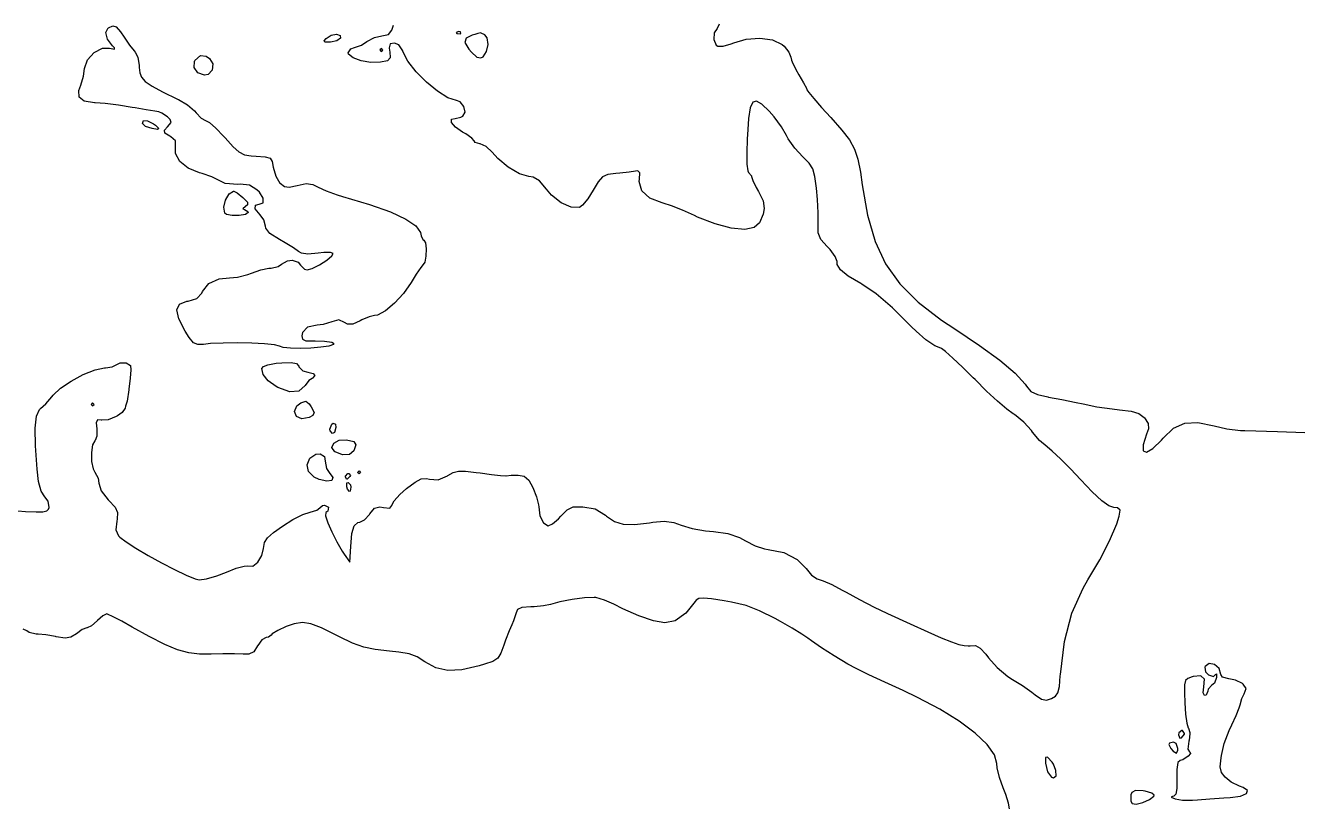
# Model space of a CAD drawing. Extents: x 1.01 to 6.21, y -5.65 to -1.16.
# Drawn here: x 1.05199 to 1.09464, y -5.47473 to -5.44871 of the extents above; entities that cross this region are included whole.
import ezdxf

# ---------------------------------------------------------------- set-up
doc = ezdxf.new("R2010")
doc.units = 0
doc.header["$MEASUREMENT"] = 0
doc.layers.add('BLACK', color=7, linetype='CONTINUOUS')

msp = doc.modelspace()

# ---------------------------------------------------------------- linework, layer by layer
at = {"layer": 'BLACK', "linetype": 'CONTINUOUS'}
for p, q in [((1.054665, -5.448939), (1.054735, -5.448787)), ((1.054735, -5.448787), (1.054748, -5.448779)), ((1.054748, -5.448779), (1.054893, -5.448719)), ((1.054893, -5.448719), (1.055011, -5.448755)), ((1.055011, -5.448755), (1.055151, -5.448915)), ((1.064087, -5.449009), (1.064205, -5.448861)), ((1.064205, -5.448861), (1.064256, -5.4487)), ((1.075057, -5.448805), (1.074957, -5.448955)), ((1.075058, -5.448804), (1.075057, -5.448805)), ((1.075115, -5.448667), (1.075058, -5.448804)), ((1.054721, -5.449161), (1.054665, -5.448939)), ((1.054888, -5.449385), (1.054721, -5.449161)), ((1.055151, -5.448915), (1.055274, -5.449098)), ((1.055274, -5.449098), (1.055453, -5.449358)), ((1.061946, -5.449213), (1.06201, -5.449134)), ((1.061968, -5.449267), (1.061946, -5.449213)), ((1.062159, -5.449267), (1.061968, -5.449267)), ((1.06201, -5.449134), (1.062173, -5.449029)), ((1.06237, -5.44922), (1.062159, -5.449267)), ((1.062173, -5.449029), (1.062354, -5.448995)), ((1.062354, -5.448995), (1.062481, -5.449035)), ((1.062494, -5.449126), (1.06237, -5.44922)), ((1.062481, -5.449035), (1.062494, -5.449126)), ((1.063185, -5.449359), (1.063363, -5.449244)), ((1.063363, -5.449244), (1.063622, -5.44911)), ((1.063622, -5.44911), (1.06387, -5.449056)), ((1.06387, -5.449056), (1.064087, -5.449009)), ((1.064291, -5.449295), (1.064151, -5.449318)), ((1.06443, -5.449345), (1.064291, -5.449295)), ((1.066435, -5.448906), (1.066351, -5.448939)), ((1.066351, -5.448939), (1.066365, -5.44897)), ((1.066365, -5.44897), (1.066483, -5.448988)), ((1.066488, -5.448917), (1.066435, -5.448906)), ((1.066483, -5.448988), (1.066498, -5.448977)), ((1.066498, -5.448977), (1.066488, -5.448917)), ((1.066678, -5.449132), (1.066639, -5.449275)), ((1.066639, -5.449275), (1.066766, -5.44949)), ((1.066886, -5.449028), (1.066678, -5.449132)), ((1.066974, -5.449002), (1.066886, -5.449028)), ((1.067069, -5.448973), (1.066974, -5.449002)), ((1.067165, -5.448953), (1.067069, -5.448973)), ((1.067182, -5.44896), (1.067165, -5.448953)), ((1.067306, -5.449018), (1.067182, -5.44896)), ((1.067385, -5.449118), (1.067306, -5.449018)), ((1.067411, -5.449336), (1.067385, -5.449118)), ((1.074957, -5.448955), (1.074947, -5.449174)), ((1.074947, -5.449174), (1.075022, -5.449357)), ((1.075519, -5.449322), (1.075605, -5.449285)), ((1.075605, -5.449285), (1.076023, -5.449157)), ((1.076023, -5.449157), (1.076476, -5.449126)), ((1.076476, -5.449126), (1.076899, -5.449186)), ((1.076899, -5.449186), (1.077226, -5.449334)), ((1.054051, -5.449845), (1.054272, -5.449602)), ((1.054272, -5.449602), (1.054556, -5.449463)), ((1.054556, -5.449463), (1.05479, -5.449461)), ((1.05479, -5.449461), (1.054954, -5.449493)), ((1.05495, -5.449446), (1.054888, -5.449385)), ((1.054954, -5.449493), (1.05495, -5.449446)), ((1.055453, -5.449358), (1.055605, -5.449554)), ((1.055605, -5.449554), (1.055646, -5.449599)), ((1.055646, -5.449599), (1.055726, -5.449766)), ((1.057636, -5.44987), (1.057816, -5.449704)), ((1.057816, -5.449704), (1.058012, -5.44973)), ((1.058012, -5.44973), (1.058118, -5.449804)), ((1.062743, -5.449612), (1.062834, -5.449483)), ((1.062758, -5.449667), (1.062743, -5.449612)), ((1.06291, -5.449786), (1.062758, -5.449667)), ((1.062834, -5.449483), (1.062953, -5.449441)), ((1.062953, -5.449441), (1.063185, -5.449359)), ((1.063852, -5.449472), (1.0638, -5.449519)), ((1.0638, -5.449519), (1.063847, -5.449572)), ((1.063847, -5.449572), (1.063899, -5.449525)), ((1.063899, -5.449525), (1.063852, -5.449472)), ((1.064151, -5.449318), (1.064116, -5.449446)), ((1.064116, -5.449446), (1.064126, -5.449537)), ((1.064126, -5.449537), (1.064131, -5.449583)), ((1.064131, -5.449583), (1.064142, -5.449786)), ((1.064566, -5.449549), (1.06443, -5.449345)), ((1.064572, -5.44957), (1.064566, -5.449549)), ((1.064737, -5.44989), (1.064572, -5.44957)), ((1.066766, -5.44949), (1.066854, -5.449593)), ((1.066854, -5.449593), (1.067036, -5.449764)), ((1.067247, -5.449747), (1.067362, -5.449575)), ((1.067362, -5.449575), (1.067411, -5.449336)), ((1.075022, -5.449357), (1.075075, -5.449397)), ((1.075075, -5.449397), (1.075255, -5.449399)), ((1.075255, -5.449399), (1.075519, -5.449322)), ((1.077226, -5.449334), (1.077293, -5.449393)), ((1.077293, -5.449393), (1.077446, -5.449595)), ((1.077446, -5.449595), (1.077506, -5.449761)), ((1.053917, -5.450396), (1.053953, -5.450144)), ((1.053953, -5.450144), (1.054051, -5.449845)), ((1.055726, -5.449766), (1.055773, -5.450036)), ((1.055773, -5.450036), (1.055776, -5.450101)), ((1.055776, -5.450101), (1.055793, -5.450283)), ((1.057605, -5.450103), (1.057617, -5.449902)), ((1.057732, -5.450281), (1.057605, -5.450103)), ((1.057617, -5.449902), (1.057636, -5.44987)), ((1.058118, -5.449804), (1.058226, -5.449988)), ((1.058226, -5.449988), (1.058205, -5.450193)), ((1.063177, -5.449881), (1.06291, -5.449786)), ((1.063503, -5.449934), (1.063177, -5.449881)), ((1.063828, -5.449928), (1.063503, -5.449934)), ((1.064058, -5.449881), (1.063828, -5.449928)), ((1.064142, -5.449786), (1.064058, -5.449881)), ((1.065013, -5.450245), (1.064737, -5.44989)), ((1.067036, -5.449764), (1.067169, -5.449789)), ((1.067169, -5.449789), (1.067247, -5.449747)), ((1.077506, -5.449761), (1.077506, -5.449761)), ((1.077506, -5.449761), (1.077535, -5.449866)), ((1.077535, -5.449866), (1.077551, -5.449921)), ((1.077551, -5.449921), (1.077675, -5.450178)), ((1.053827, -5.450692), (1.053917, -5.450396)), ((1.055793, -5.450283), (1.055852, -5.450432)), ((1.055852, -5.450432), (1.055979, -5.450572)), ((1.055979, -5.450572), (1.056203, -5.450724)), ((1.057953, -5.450365), (1.057732, -5.450281)), ((1.058076, -5.450339), (1.057953, -5.450365)), ((1.058205, -5.450193), (1.058076, -5.450339)), ((1.065358, -5.450595), (1.065013, -5.450245)), ((1.077675, -5.450178), (1.077775, -5.450352)), ((1.077775, -5.450352), (1.07793, -5.450613)), ((1.053764, -5.450868), (1.053827, -5.450692)), ((1.053769, -5.451095), (1.053764, -5.450868)), ((1.056203, -5.450724), (1.056551, -5.450912)), ((1.056551, -5.450912), (1.057052, -5.451159)), ((1.065726, -5.450899), (1.065358, -5.450595)), ((1.066074, -5.451116), (1.065726, -5.450899)), ((1.07793, -5.450613), (1.078029, -5.450798)), ((1.078029, -5.450798), (1.078049, -5.450851)), ((1.078049, -5.450851), (1.078112, -5.450939)), ((1.078112, -5.450939), (1.078283, -5.451144)), ((1.053937, -5.451226), (1.053769, -5.451095)), ((1.054282, -5.45128), (1.053937, -5.451226)), ((1.054303, -5.451281), (1.054282, -5.45128)), ((1.054645, -5.451311), (1.054303, -5.451281)), ((1.055087, -5.451366), (1.054645, -5.451311)), ((1.055538, -5.451434), (1.055087, -5.451366)), ((1.055638, -5.451451), (1.055538, -5.451434)), ((1.057052, -5.451159), (1.057086, -5.451176)), ((1.057086, -5.451176), (1.057384, -5.451354)), ((1.057384, -5.451354), (1.057624, -5.451555)), ((1.066357, -5.451206), (1.066074, -5.451116)), ((1.066482, -5.451254), (1.066357, -5.451206)), ((1.066606, -5.45141), (1.066482, -5.451254)), ((1.066647, -5.451595), (1.066606, -5.45141)), ((1.076242, -5.451259), (1.076156, -5.451448)), ((1.076368, -5.451225), (1.076242, -5.451259)), ((1.076547, -5.451332), (1.076368, -5.451225)), ((1.076789, -5.451566), (1.076547, -5.451332)), ((1.078283, -5.451144), (1.078538, -5.451435)), ((1.078538, -5.451435), (1.078844, -5.451776)), ((1.056009, -5.451513), (1.055638, -5.451451)), ((1.056292, -5.45156), (1.056009, -5.451513)), ((1.056431, -5.451583), (1.056292, -5.45156)), ((1.056532, -5.451626), (1.056431, -5.451583)), ((1.056715, -5.451753), (1.056532, -5.451626)), ((1.056805, -5.451835), (1.056715, -5.451753)), ((1.05684, -5.451942), (1.056805, -5.451835)), ((1.057624, -5.451555), (1.057678, -5.45162)), ((1.057678, -5.45162), (1.057844, -5.451797)), ((1.057844, -5.451797), (1.057986, -5.451868)), ((1.057986, -5.451868), (1.058116, -5.451942)), ((1.066191, -5.451832), (1.066309, -5.451802)), ((1.066191, -5.451941), (1.066191, -5.451832)), ((1.066309, -5.451802), (1.066505, -5.451761)), ((1.066505, -5.451761), (1.066573, -5.451729)), ((1.066573, -5.451729), (1.066647, -5.451595)), ((1.076099, -5.451807), (1.07606, -5.452349)), ((1.076156, -5.451448), (1.076099, -5.451807)), ((1.07695, -5.45175), (1.076789, -5.451566)), ((1.077195, -5.452081), (1.07695, -5.45175)), ((1.078844, -5.451776), (1.079211, -5.45219)), ((1.055883, -5.451976), (1.055914, -5.451877)), ((1.055988, -5.452073), (1.055883, -5.451976)), ((1.055914, -5.451877), (1.056056, -5.451882)), ((1.056208, -5.452144), (1.055988, -5.452073)), ((1.056056, -5.451882), (1.056252, -5.451983)), ((1.056389, -5.452169), (1.056208, -5.452144)), ((1.056252, -5.451983), (1.056314, -5.452032)), ((1.056314, -5.452032), (1.056428, -5.452142)), ((1.056428, -5.452142), (1.056389, -5.452169)), ((1.056622, -5.452196), (1.056722, -5.452085)), ((1.056629, -5.452289), (1.056622, -5.452196)), ((1.056799, -5.452393), (1.056629, -5.452289)), ((1.056722, -5.452085), (1.05684, -5.451942)), ((1.058116, -5.451942), (1.058331, -5.452132)), ((1.058331, -5.452132), (1.05859, -5.452398)), ((1.066321, -5.452095), (1.066191, -5.451941)), ((1.066561, -5.452259), (1.066321, -5.452095)), ((1.066668, -5.452321), (1.066561, -5.452259)), ((1.077362, -5.452369), (1.077195, -5.452081)), ((1.079211, -5.45219), (1.079466, -5.45252)), ((1.056835, -5.452413), (1.056799, -5.452393)), ((1.056991, -5.452555), (1.056835, -5.452413)), ((1.056988, -5.452745), (1.056991, -5.452555)), ((1.05859, -5.452398), (1.058639, -5.452453)), ((1.058639, -5.452453), (1.058907, -5.452747)), ((1.066868, -5.45246), (1.066668, -5.452321)), ((1.066945, -5.452554), (1.066868, -5.45246)), ((1.06698, -5.452605), (1.066945, -5.452554)), ((1.067141, -5.452649), (1.06698, -5.452605)), ((1.067153, -5.45265), (1.067141, -5.452649)), ((1.067352, -5.452742), (1.067153, -5.45265)), ((1.076054, -5.452474), (1.076039, -5.452961)), ((1.07606, -5.452349), (1.076054, -5.452474)), ((1.077419, -5.452479), (1.077362, -5.452369)), ((1.07764, -5.452795), (1.077419, -5.452479)), ((1.079466, -5.45252), (1.079636, -5.452824)), ((1.056986, -5.45297), (1.056988, -5.452745)), ((1.057134, -5.453239), (1.056986, -5.45297)), ((1.058907, -5.452747), (1.059104, -5.452921)), ((1.059104, -5.452921), (1.059285, -5.453011)), ((1.059285, -5.453011), (1.059509, -5.453048)), ((1.059509, -5.453048), (1.059676, -5.453058)), ((1.059676, -5.453058), (1.059981, -5.453081)), ((1.059981, -5.453081), (1.060142, -5.45313)), ((1.060142, -5.45313), (1.060213, -5.453243)), ((1.067552, -5.452933), (1.067352, -5.452742)), ((1.067734, -5.453138), (1.067552, -5.452933)), ((1.068086, -5.453432), (1.067734, -5.453138)), ((1.076039, -5.452961), (1.076046, -5.453331)), ((1.077906, -5.453079), (1.07764, -5.452795)), ((1.077921, -5.453093), (1.077906, -5.453079)), ((1.078119, -5.45329), (1.077921, -5.453093)), ((1.079636, -5.452824), (1.079748, -5.453162)), ((1.057413, -5.453466), (1.057134, -5.453239)), ((1.057786, -5.453612), (1.057413, -5.453466)), ((1.060213, -5.453243), (1.060245, -5.453432)), ((1.060245, -5.453432), (1.060329, -5.453726)), ((1.068455, -5.453646), (1.068086, -5.453432)), ((1.072326, -5.453558), (1.072121, -5.453592)), ((1.072408, -5.453549), (1.072326, -5.453558)), ((1.072473, -5.453617), (1.072408, -5.453549)), ((1.076046, -5.453331), (1.076074, -5.453553)), ((1.076074, -5.453553), (1.076101, -5.453602)), ((1.078239, -5.453482), (1.078119, -5.45329)), ((1.07831, -5.453737), (1.078239, -5.453482)), ((1.079748, -5.453162), (1.07983, -5.453592)), ((1.057878, -5.453635), (1.057786, -5.453612)), ((1.0582, -5.453746), (1.057878, -5.453635)), ((1.058439, -5.45387), (1.0582, -5.453746)), ((1.058639, -5.453967), (1.058439, -5.45387)), ((1.05906, -5.454), (1.058639, -5.453967)), ((1.05914, -5.453995), (1.05906, -5.454)), ((1.059452, -5.454028), (1.05914, -5.453995)), ((1.060329, -5.453726), (1.060468, -5.453956)), ((1.060468, -5.453956), (1.060473, -5.453961)), ((1.060473, -5.453961), (1.060617, -5.454073)), ((1.061049, -5.454035), (1.061343, -5.453977)), ((1.061343, -5.453977), (1.061563, -5.454008)), ((1.068775, -5.453736), (1.068455, -5.453646)), ((1.068914, -5.453758), (1.068775, -5.453736)), ((1.069129, -5.453886), (1.068914, -5.453758)), ((1.069359, -5.45416), (1.069129, -5.453886)), ((1.071083, -5.453919), (1.070919, -5.454199)), ((1.071228, -5.453754), (1.071083, -5.453919)), ((1.071404, -5.453677), (1.071228, -5.453754)), ((1.071676, -5.453642), (1.071404, -5.453677)), ((1.071812, -5.453629), (1.071676, -5.453642)), ((1.072121, -5.453592), (1.071812, -5.453629)), ((1.072457, -5.453907), (1.072462, -5.453832)), ((1.072545, -5.454216), (1.072457, -5.453907)), ((1.072462, -5.453832), (1.072473, -5.453617)), ((1.076101, -5.453602), (1.076194, -5.453711)), ((1.076194, -5.453711), (1.076196, -5.453734)), ((1.076196, -5.453734), (1.07624, -5.45387)), ((1.07624, -5.45387), (1.076358, -5.454107)), ((1.078363, -5.454124), (1.07831, -5.453737)), ((1.07983, -5.453592), (1.079889, -5.454012)), ((1.058659, -5.454522), (1.058776, -5.454316)), ((1.058776, -5.454316), (1.058917, -5.454223)), ((1.058917, -5.454223), (1.058934, -5.454223)), ((1.058934, -5.454223), (1.059046, -5.454287)), ((1.059046, -5.454287), (1.059229, -5.454433)), ((1.059229, -5.454433), (1.059236, -5.454439)), ((1.059699, -5.454178), (1.059452, -5.454028)), ((1.059787, -5.454266), (1.059699, -5.454178)), ((1.059911, -5.454464), (1.059787, -5.454266)), ((1.060617, -5.454073), (1.060783, -5.454093)), ((1.060783, -5.454093), (1.061049, -5.454035)), ((1.061563, -5.454008), (1.06174, -5.454094)), ((1.06174, -5.454094), (1.062013, -5.45422)), ((1.062013, -5.45422), (1.062374, -5.45435)), ((1.062374, -5.45435), (1.062561, -5.454406)), ((1.062561, -5.454406), (1.063456, -5.454671)), ((1.069532, -5.454365), (1.069359, -5.45416)), ((1.069853, -5.454621), (1.069532, -5.454365)), ((1.070919, -5.454199), (1.070736, -5.454488)), ((1.072804, -5.454459), (1.072545, -5.454216)), ((1.076358, -5.454107), (1.076432, -5.454237)), ((1.076432, -5.454237), (1.076583, -5.454545)), ((1.078396, -5.454505), (1.078363, -5.454124)), ((1.079889, -5.454012), (1.080066, -5.455032)), ((1.0586, -5.454763), (1.058659, -5.454522)), ((1.058629, -5.454962), (1.0586, -5.454763)), ((1.05932, -5.45474), (1.059234, -5.454818)), ((1.059234, -5.454818), (1.05929, -5.454839)), ((1.059236, -5.454439), (1.059387, -5.454593)), ((1.05929, -5.454839), (1.059403, -5.454903)), ((1.059389, -5.454687), (1.05932, -5.45474)), ((1.059387, -5.454593), (1.059389, -5.454687)), ((1.059646, -5.454813), (1.05965, -5.454692)), ((1.059806, -5.455018), (1.059646, -5.454813)), ((1.05965, -5.454692), (1.059775, -5.454666)), ((1.059775, -5.454666), (1.059909, -5.454613)), ((1.059909, -5.454613), (1.059911, -5.454464)), ((1.063456, -5.454671), (1.064158, -5.454921)), ((1.070182, -5.454766), (1.069853, -5.454621)), ((1.070466, -5.454769), (1.070182, -5.454766)), ((1.070563, -5.454697), (1.070466, -5.454769)), ((1.070736, -5.454488), (1.070563, -5.454697)), ((1.073214, -5.454616), (1.072804, -5.454459)), ((1.073256, -5.454627), (1.073214, -5.454616)), ((1.073527, -5.454719), (1.073256, -5.454627)), ((1.073895, -5.454866), (1.073527, -5.454719)), ((1.076583, -5.454545), (1.076619, -5.454801)), ((1.076619, -5.454801), (1.076588, -5.454992)), ((1.078418, -5.454945), (1.078396, -5.454505)), ((1.058686, -5.455004), (1.058629, -5.454962)), ((1.058876, -5.455042), (1.058686, -5.455004)), ((1.059115, -5.455042), (1.058876, -5.455042)), ((1.05932, -5.455006), (1.059115, -5.455042)), ((1.05941, -5.454936), (1.05932, -5.455006)), ((1.059403, -5.454903), (1.05941, -5.454936)), ((1.059927, -5.455187), (1.059806, -5.455018)), ((1.059987, -5.455398), (1.059927, -5.455187)), ((1.064158, -5.454921), (1.064672, -5.455158)), ((1.064672, -5.455158), (1.065005, -5.455387)), ((1.074293, -5.455043), (1.073895, -5.454866)), ((1.074402, -5.455092), (1.074293, -5.455043)), ((1.07499, -5.455318), (1.074402, -5.455092)), ((1.076461, -5.45528), (1.076288, -5.455441)), ((1.076588, -5.454992), (1.076461, -5.45528)), ((1.078418, -5.45529), (1.078418, -5.454945)), ((1.080066, -5.455032), (1.080319, -5.4559)), ((1.059994, -5.455456), (1.059987, -5.455398)), ((1.060134, -5.455636), (1.059994, -5.455456)), ((1.06046, -5.455842), (1.060134, -5.455636)), ((1.065005, -5.455387), (1.065162, -5.455609)), ((1.065162, -5.455609), (1.065177, -5.455717)), ((1.075525, -5.455456), (1.07499, -5.455318)), ((1.075971, -5.4555), (1.075525, -5.455456)), ((1.076288, -5.455441), (1.075971, -5.4555)), ((1.078417, -5.455306), (1.078418, -5.45529)), ((1.078425, -5.455614), (1.078417, -5.455306)), ((1.078515, -5.455836), (1.078425, -5.455614)), ((1.060646, -5.455944), (1.06046, -5.455842)), ((1.060921, -5.456111), (1.060646, -5.455944)), ((1.061091, -5.456234), (1.060921, -5.456111)), ((1.065177, -5.455717), (1.065231, -5.455842)), ((1.065231, -5.455842), (1.06527, -5.455855)), ((1.06527, -5.455855), (1.065325, -5.455944)), ((1.065325, -5.455944), (1.065347, -5.45615)), ((1.078727, -5.456073), (1.078515, -5.455836)), ((1.078822, -5.456173), (1.078727, -5.456073)), ((1.080319, -5.4559), (1.080671, -5.456648)), ((1.060521, -5.456658), (1.060723, -5.456546)), ((1.060723, -5.456546), (1.06088, -5.456526)), ((1.06088, -5.456526), (1.061079, -5.456595)), ((1.061187, -5.456296), (1.061091, -5.456234)), ((1.061398, -5.45633), (1.061187, -5.456296)), ((1.061743, -5.456299), (1.061398, -5.45633)), ((1.061931, -5.456277), (1.061743, -5.456299)), ((1.061789, -5.456684), (1.062029, -5.456528)), ((1.062156, -5.456274), (1.061931, -5.456277)), ((1.062029, -5.456528), (1.0622, -5.45638)), ((1.062242, -5.456307), (1.062156, -5.456274)), ((1.0622, -5.45638), (1.062242, -5.456307)), ((1.065339, -5.456394), (1.065302, -5.456595)), ((1.065347, -5.45615), (1.065339, -5.456394)), ((1.078989, -5.456402), (1.078822, -5.456173)), ((1.079051, -5.456572), (1.078989, -5.456402)), ((1.059394, -5.457002), (1.059519, -5.456958)), ((1.059519, -5.456958), (1.059832, -5.456854)), ((1.059832, -5.456854), (1.0601, -5.456796)), ((1.0601, -5.456796), (1.060177, -5.456792)), ((1.060177, -5.456792), (1.060412, -5.456736)), ((1.060412, -5.456736), (1.060521, -5.456658)), ((1.061079, -5.456595), (1.061157, -5.456691)), ((1.061157, -5.456691), (1.061287, -5.456829)), ((1.061287, -5.456829), (1.061375, -5.456853)), ((1.061375, -5.456853), (1.061549, -5.456806)), ((1.061549, -5.456806), (1.061789, -5.456684)), ((1.065016, -5.456989), (1.064845, -5.45727)), ((1.065166, -5.456768), (1.065016, -5.456989)), ((1.065252, -5.456672), (1.065166, -5.456768)), ((1.065302, -5.456595), (1.065252, -5.456672)), ((1.079061, -5.456666), (1.079051, -5.456572)), ((1.079172, -5.456852), (1.079061, -5.456666)), ((1.079425, -5.457059), (1.079172, -5.456852)), ((1.080671, -5.456648), (1.081143, -5.457312)), ((1.057885, -5.457572), (1.058097, -5.457301)), ((1.058097, -5.457301), (1.058444, -5.457146)), ((1.058444, -5.457146), (1.058789, -5.457118)), ((1.058789, -5.457118), (1.059057, -5.45709)), ((1.059057, -5.45709), (1.059394, -5.457002)), ((1.064845, -5.45727), (1.064594, -5.457633)), ((1.079844, -5.457308), (1.079425, -5.457059)), ((1.079879, -5.457328), (1.079844, -5.457308)), ((1.080354, -5.457649), (1.079879, -5.457328)), ((1.081143, -5.457312), (1.081758, -5.457926)), ((1.057413, -5.457888), (1.057698, -5.457806)), ((1.057698, -5.457806), (1.057859, -5.457628)), ((1.057859, -5.457628), (1.057885, -5.457572)), ((1.064594, -5.457633), (1.064295, -5.457961)), ((1.080904, -5.458118), (1.080354, -5.457649)), ((1.057036, -5.458184), (1.057125, -5.457994)), ((1.057099, -5.458481), (1.057036, -5.458184)), ((1.057125, -5.457994), (1.057367, -5.457895)), ((1.057367, -5.457895), (1.057413, -5.457888)), ((1.063992, -5.458215), (1.063727, -5.458356)), ((1.064295, -5.457961), (1.063992, -5.458215)), ((1.081541, -5.458747), (1.080904, -5.458118)), ((1.081758, -5.457926), (1.082537, -5.458523)), ((1.057313, -5.458897), (1.057099, -5.458481)), ((1.061715, -5.458695), (1.061393, -5.458757)), ((1.061915, -5.458672), (1.061715, -5.458695)), ((1.062202, -5.458583), (1.061915, -5.458672)), ((1.062429, -5.45852), (1.062202, -5.458583)), ((1.062627, -5.4586), (1.062429, -5.45852)), ((1.062728, -5.458656), (1.062627, -5.4586)), ((1.062899, -5.458659), (1.062728, -5.458656)), ((1.063149, -5.458548), (1.062899, -5.458659)), ((1.0632, -5.458521), (1.063149, -5.458548)), ((1.063449, -5.458413), (1.0632, -5.458521)), ((1.063622, -5.458373), (1.063449, -5.458413)), ((1.063727, -5.458356), (1.063622, -5.458373)), ((1.082537, -5.458523), (1.082977, -5.458814)), ((1.057442, -5.459103), (1.057313, -5.458897)), ((1.057585, -5.459278), (1.057442, -5.459103)), ((1.061221, -5.458936), (1.061197, -5.459052)), ((1.061197, -5.459052), (1.06122, -5.459163)), ((1.061393, -5.458757), (1.061221, -5.458936)), ((1.081687, -5.458893), (1.081541, -5.458747)), ((1.082019, -5.459183), (1.081687, -5.458893)), ((1.082977, -5.458814), (1.083809, -5.459368)), ((1.057726, -5.459343), (1.057585, -5.459278)), ((1.057916, -5.459334), (1.057726, -5.459343)), ((1.058157, -5.459309), (1.057916, -5.459334)), ((1.058581, -5.459289), (1.058157, -5.459309)), ((1.059056, -5.459284), (1.058581, -5.459289)), ((1.059531, -5.459293), (1.059056, -5.459284)), ((1.059957, -5.459317), (1.059531, -5.459293)), ((1.060283, -5.459352), (1.059957, -5.459317)), ((1.060459, -5.459398), (1.060283, -5.459352)), ((1.060576, -5.459435), (1.060459, -5.459398)), ((1.060827, -5.459461), (1.060576, -5.459435)), ((1.061149, -5.459466), (1.060827, -5.459461)), ((1.061499, -5.459455), (1.061149, -5.459466)), ((1.06122, -5.459163), (1.061336, -5.459212)), ((1.061336, -5.459212), (1.061594, -5.459216)), ((1.06183, -5.459428), (1.061499, -5.459455)), ((1.061594, -5.459216), (1.061649, -5.459214)), ((1.061649, -5.459214), (1.06196, -5.459222)), ((1.062096, -5.45939), (1.06183, -5.459428)), ((1.06196, -5.459222), (1.0622, -5.459264)), ((1.062254, -5.459342), (1.062096, -5.45939)), ((1.0622, -5.459264), (1.062257, -5.459288)), ((1.062257, -5.459288), (1.062254, -5.459342)), ((1.082309, -5.459383), (1.082019, -5.459183)), ((1.082515, -5.459463), (1.082309, -5.459383)), ((1.082532, -5.459469), (1.082515, -5.459463)), ((1.082674, -5.459574), (1.082532, -5.459469)), ((1.083809, -5.459368), (1.084483, -5.459865)), ((1.054988, -5.460023), (1.05514, -5.459945)), ((1.05514, -5.459945), (1.055346, -5.459954)), ((1.055346, -5.459954), (1.055483, -5.460041)), ((1.060065, -5.460011), (1.060339, -5.459964)), ((1.060339, -5.459964), (1.06053, -5.459946)), ((1.06053, -5.459946), (1.060847, -5.459937)), ((1.060847, -5.459937), (1.061019, -5.459973)), ((1.061019, -5.459973), (1.061096, -5.460064)), ((1.082918, -5.45979), (1.082674, -5.459574)), ((1.083234, -5.46009), (1.082918, -5.45979)), ((1.084483, -5.459865), (1.08499, -5.460298)), ((1.053503, -5.460556), (1.053909, -5.460338)), ((1.053909, -5.460338), (1.054302, -5.460178)), ((1.054302, -5.460178), (1.054615, -5.46011)), ((1.054615, -5.46011), (1.054652, -5.46011)), ((1.054652, -5.46011), (1.054875, -5.460084)), ((1.054875, -5.460084), (1.054988, -5.460023)), ((1.055495, -5.460181), (1.055478, -5.460461)), ((1.055483, -5.460041), (1.055495, -5.460181)), ((1.05987, -5.460143), (1.059916, -5.460067)), ((1.059906, -5.460332), (1.05987, -5.460143)), ((1.060073, -5.460547), (1.059906, -5.460332)), ((1.059916, -5.460067), (1.060065, -5.460011)), ((1.061096, -5.460064), (1.061102, -5.460079)), ((1.061102, -5.460079), (1.061233, -5.460213)), ((1.061233, -5.460213), (1.061395, -5.460258)), ((1.061395, -5.460258), (1.061576, -5.460303)), ((1.061629, -5.460371), (1.06156, -5.460464)), ((1.061576, -5.460303), (1.061629, -5.460371)), ((1.083593, -5.460448), (1.083234, -5.46009)), ((1.08499, -5.460298), (1.085322, -5.460661)), ((1.052903, -5.461029), (1.053146, -5.460797)), ((1.053146, -5.460797), (1.053503, -5.460556)), ((1.055435, -5.460821), (1.055431, -5.46085)), ((1.055478, -5.460461), (1.055435, -5.460821)), ((1.060344, -5.460741), (1.060073, -5.460547)), ((1.060405, -5.460773), (1.060344, -5.460741)), ((1.060803, -5.460918), (1.060405, -5.460773)), ((1.061311, -5.460704), (1.061102, -5.460895)), ((1.061434, -5.460539), (1.061311, -5.460704)), ((1.061541, -5.460466), (1.061434, -5.460539)), ((1.06156, -5.460464), (1.061541, -5.460466)), ((1.083654, -5.460509), (1.083593, -5.460448)), ((1.084041, -5.460888), (1.083654, -5.460509)), ((1.085322, -5.460661), (1.085367, -5.460725)), ((1.085367, -5.460725), (1.085521, -5.4609)), ((1.052658, -5.461314), (1.052863, -5.461081)), ((1.052863, -5.461081), (1.052903, -5.461029)), ((1.055369, -5.461228), (1.055323, -5.461392)), ((1.055431, -5.46085), (1.055369, -5.461228)), ((1.061102, -5.460895), (1.060803, -5.460918)), ((1.061172, -5.461277), (1.061331, -5.461225)), ((1.061331, -5.461225), (1.06145, -5.461315)), ((1.084409, -5.461227), (1.084041, -5.460888)), ((1.084716, -5.461491), (1.084409, -5.461227)), ((1.085521, -5.4609), (1.085737, -5.461009)), ((1.085737, -5.461009), (1.086082, -5.461085)), ((1.086082, -5.461085), (1.08611, -5.46109)), ((1.08611, -5.46109), (1.086545, -5.461167)), ((1.086545, -5.461167), (1.087028, -5.461266)), ((1.052353, -5.461727), (1.052451, -5.4615)), ((1.052451, -5.4615), (1.052487, -5.461468)), ((1.052487, -5.461468), (1.052658, -5.461314)), ((1.054221, -5.461284), (1.054168, -5.461332)), ((1.054168, -5.461332), (1.054216, -5.461384)), ((1.054216, -5.461384), (1.054268, -5.461337)), ((1.054268, -5.461337), (1.054221, -5.461284)), ((1.055206, -5.461605), (1.055053, -5.461714)), ((1.055303, -5.461462), (1.055206, -5.461605)), ((1.055323, -5.461392), (1.055303, -5.461462)), ((1.060959, -5.46157), (1.061035, -5.461384)), ((1.061022, -5.461732), (1.060959, -5.46157)), ((1.061035, -5.461384), (1.061172, -5.461277)), ((1.06145, -5.461315), (1.061515, -5.461417)), ((1.061515, -5.461417), (1.061606, -5.461601)), ((1.061606, -5.461601), (1.06157, -5.4617)), ((1.084925, -5.461644), (1.084716, -5.461491)), ((1.084973, -5.461674), (1.084925, -5.461644)), ((1.085282, -5.461923), (1.084973, -5.461674)), ((1.087028, -5.461266), (1.087264, -5.46132)), ((1.087264, -5.46132), (1.08772, -5.46141)), ((1.08772, -5.46141), (1.088226, -5.461484)), ((1.088226, -5.461484), (1.088478, -5.46151)), ((1.088478, -5.46151), (1.088866, -5.461558)), ((1.088866, -5.461558), (1.089118, -5.46164)), ((1.089118, -5.46164), (1.089293, -5.461776)), ((1.052307, -5.462131), (1.052353, -5.461727)), ((1.054383, -5.461847), (1.054344, -5.461947)), ((1.054344, -5.461947), (1.054357, -5.462147)), ((1.054504, -5.461859), (1.054383, -5.461847)), ((1.054524, -5.461863), (1.054504, -5.461859)), ((1.054745, -5.461843), (1.054524, -5.461863)), ((1.055008, -5.461739), (1.054745, -5.461843)), ((1.055053, -5.461714), (1.055008, -5.461739)), ((1.061195, -5.461816), (1.061022, -5.461732)), ((1.061448, -5.461767), (1.061195, -5.461816)), ((1.06157, -5.4617), (1.061448, -5.461767)), ((1.062136, -5.462156), (1.062206, -5.461989)), ((1.062206, -5.461989), (1.062247, -5.461955)), ((1.062247, -5.461955), (1.062324, -5.46199)), ((1.062339, -5.462104), (1.06229, -5.462268)), ((1.062324, -5.46199), (1.062339, -5.462104)), ((1.085533, -5.462208), (1.085282, -5.461923)), ((1.089293, -5.461776), (1.089303, -5.461787)), ((1.089303, -5.461787), (1.089434, -5.46197)), ((1.089434, -5.46197), (1.089441, -5.462148)), ((1.090277, -5.46213), (1.090649, -5.46196)), ((1.090649, -5.46196), (1.091086, -5.461937)), ((1.091086, -5.461937), (1.091632, -5.462053)), ((1.091632, -5.462053), (1.092048, -5.462144)), ((1.052312, -5.462717), (1.052307, -5.462131)), ((1.054308, -5.462537), (1.054298, -5.462544)), ((1.054357, -5.462392), (1.054308, -5.462537)), ((1.054357, -5.462147), (1.054357, -5.462392)), ((1.062143, -5.46222), (1.062136, -5.462156)), ((1.062228, -5.462305), (1.062143, -5.46222)), ((1.06229, -5.462268), (1.062228, -5.462305)), ((1.062264, -5.462625), (1.06244, -5.462525)), ((1.06244, -5.462525), (1.062693, -5.462511)), ((1.062693, -5.462511), (1.062932, -5.46257)), ((1.062693, -5.462511), (1.062693, -5.462511)), ((1.085566, -5.462254), (1.085533, -5.462208)), ((1.085808, -5.462533), (1.085566, -5.462254)), ((1.086059, -5.462751), (1.085808, -5.462533)), ((1.089377, -5.462331), (1.089264, -5.462686)), ((1.089441, -5.462148), (1.089377, -5.462331)), ((1.089584, -5.462805), (1.089873, -5.462521)), ((1.089873, -5.462521), (1.089926, -5.462461)), ((1.089926, -5.462461), (1.090277, -5.46213)), ((1.092048, -5.462144), (1.092504, -5.4622)), ((1.092504, -5.4622), (1.09265, -5.462207)), ((1.09265, -5.462207), (1.093741, -5.462234)), ((1.093741, -5.462234), (1.094659, -5.462274)), ((1.052369, -5.46349), (1.052312, -5.462717)), ((1.054219, -5.462684), (1.054183, -5.462939)), ((1.054183, -5.462939), (1.054189, -5.463232)), ((1.054298, -5.462544), (1.054219, -5.462684)), ((1.062205, -5.462769), (1.062264, -5.462625)), ((1.062303, -5.462916), (1.062205, -5.462769)), ((1.06231, -5.46292), (1.062303, -5.462916)), ((1.062554, -5.463015), (1.06231, -5.46292)), ((1.062938, -5.462884), (1.062791, -5.463002)), ((1.062932, -5.46257), (1.063002, -5.462681)), ((1.063002, -5.462681), (1.062938, -5.462884)), ((1.08623, -5.462892), (1.086059, -5.462751)), ((1.086503, -5.463149), (1.08623, -5.462892)), ((1.089264, -5.462686), (1.089268, -5.462885)), ((1.089268, -5.462885), (1.089378, -5.462925)), ((1.089378, -5.462925), (1.089584, -5.462805)), ((1.054189, -5.463232), (1.054238, -5.463482)), ((1.061377, -5.463343), (1.061466, -5.463129)), ((1.061418, -5.463574), (1.061377, -5.463343)), ((1.061466, -5.463129), (1.061669, -5.462998)), ((1.061669, -5.462998), (1.061812, -5.462984)), ((1.061812, -5.462984), (1.061955, -5.463066)), ((1.061955, -5.463066), (1.061979, -5.463231)), ((1.061979, -5.463231), (1.062027, -5.463473)), ((1.062791, -5.463002), (1.062554, -5.463015)), ((1.086835, -5.463482), (1.086503, -5.463149)), ((1.052422, -5.463906), (1.052369, -5.46349)), ((1.054238, -5.463482), (1.0543, -5.463592)), ((1.0543, -5.463592), (1.054409, -5.463791)), ((1.054409, -5.463791), (1.054431, -5.463964)), ((1.061606, -5.463758), (1.061418, -5.463574)), ((1.061783, -5.463837), (1.061606, -5.463758)), ((1.062027, -5.463473), (1.06211, -5.4636)), ((1.06211, -5.4636), (1.062233, -5.463768)), ((1.062233, -5.463768), (1.062198, -5.463871)), ((1.062654, -5.463729), (1.062736, -5.463637)), ((1.062654, -5.463752), (1.062654, -5.463729)), ((1.062693, -5.463831), (1.062654, -5.463752)), ((1.062804, -5.463737), (1.062709, -5.463827)), ((1.062736, -5.463637), (1.062765, -5.463635)), ((1.062765, -5.463635), (1.062822, -5.463699)), ((1.062822, -5.463699), (1.062804, -5.463737)), ((1.063062, -5.4636), (1.063114, -5.463553)), ((1.063109, -5.463653), (1.063062, -5.4636)), ((1.063161, -5.463605), (1.063109, -5.463653)), ((1.063114, -5.463553), (1.063161, -5.463605)), ((1.064976, -5.463921), (1.065179, -5.463817)), ((1.065179, -5.463817), (1.065357, -5.463805)), ((1.065357, -5.463805), (1.065457, -5.463827)), ((1.06575, -5.463844), (1.066056, -5.46371)), ((1.066056, -5.46371), (1.066065, -5.463704)), ((1.066065, -5.463704), (1.066247, -5.463603)), ((1.066247, -5.463603), (1.066425, -5.463555)), ((1.066425, -5.463555), (1.066661, -5.463556)), ((1.066661, -5.463556), (1.067016, -5.4636)), ((1.067016, -5.4636), (1.067147, -5.46362)), ((1.067147, -5.46362), (1.067524, -5.463674)), ((1.067524, -5.463674), (1.067827, -5.463706)), ((1.067827, -5.463706), (1.068, -5.463712)), ((1.068, -5.463712), (1.068013, -5.46371)), ((1.068013, -5.46371), (1.06818, -5.463691)), ((1.06818, -5.463691), (1.068412, -5.463688)), ((1.068412, -5.463688), (1.068619, -5.463726)), ((1.068619, -5.463726), (1.068769, -5.463859)), ((1.087188, -5.463853), (1.086835, -5.463482)), ((1.052508, -5.464229), (1.052422, -5.463906)), ((1.052628, -5.464414), (1.052508, -5.464229)), ((1.054431, -5.463964), (1.054505, -5.464217)), ((1.054505, -5.464217), (1.054735, -5.464513)), ((1.062036, -5.463897), (1.061783, -5.463837)), ((1.062198, -5.463871), (1.062036, -5.463897)), ((1.062709, -5.463827), (1.062693, -5.463831)), ((1.0627, -5.464082), (1.062704, -5.463953)), ((1.062728, -5.464155), (1.0627, -5.464082)), ((1.062704, -5.463953), (1.062747, -5.463934)), ((1.062789, -5.464237), (1.062728, -5.464155)), ((1.062747, -5.463934), (1.062828, -5.46402)), ((1.062807, -5.464221), (1.062789, -5.464237)), ((1.062836, -5.464089), (1.062807, -5.464221)), ((1.062828, -5.46402), (1.062836, -5.464089)), ((1.064474, -5.464337), (1.064691, -5.464142)), ((1.064691, -5.464142), (1.064976, -5.463921)), ((1.065457, -5.463827), (1.06575, -5.463844)), ((1.068769, -5.463859), (1.068908, -5.464107)), ((1.068908, -5.464107), (1.06903, -5.464412)), ((1.087564, -5.464246), (1.087188, -5.463853)), ((1.052737, -5.464562), (1.052628, -5.464414)), ((1.052769, -5.464771), (1.052737, -5.464562)), ((1.054735, -5.464513), (1.054761, -5.464539)), ((1.054761, -5.464539), (1.054969, -5.464763)), ((1.064206, -5.464687), (1.064283, -5.464548)), ((1.064283, -5.464548), (1.064474, -5.464337)), ((1.06903, -5.464412), (1.069097, -5.464682)), ((1.087882, -5.464544), (1.087564, -5.464246)), ((1.088116, -5.464714), (1.087882, -5.464544)), ((1.051468, -5.464859), (1.051988, -5.4649)), ((1.051988, -5.4649), (1.052343, -5.464919)), ((1.052343, -5.464919), (1.052565, -5.464915)), ((1.052565, -5.464915), (1.052689, -5.464886)), ((1.052689, -5.464886), (1.052748, -5.46483)), ((1.052748, -5.46483), (1.052769, -5.464771)), ((1.054969, -5.464763), (1.055052, -5.464942)), ((1.055052, -5.464942), (1.055042, -5.465156)), ((1.0609, -5.465174), (1.061231, -5.465006)), ((1.061231, -5.465006), (1.061475, -5.464922)), ((1.061475, -5.464922), (1.061477, -5.464922)), ((1.061477, -5.464922), (1.061696, -5.464861)), ((1.061696, -5.464861), (1.061798, -5.464783)), ((1.061798, -5.464778), (1.061884, -5.4647)), ((1.061798, -5.464783), (1.061798, -5.464778)), ((1.061884, -5.4647), (1.061953, -5.464694)), ((1.061953, -5.464694), (1.062084, -5.464763)), ((1.062, -5.46494), (1.061992, -5.465048)), ((1.061992, -5.465048), (1.062065, -5.46528)), ((1.062064, -5.464889), (1.062, -5.46494)), ((1.062084, -5.464763), (1.062064, -5.464889)), ((1.063288, -5.465185), (1.063454, -5.465)), ((1.063454, -5.465), (1.063467, -5.46498)), ((1.063467, -5.46498), (1.063627, -5.464788)), ((1.063627, -5.464788), (1.0638, -5.464743)), ((1.0638, -5.464743), (1.063925, -5.464766)), ((1.063925, -5.464766), (1.064133, -5.464789)), ((1.064133, -5.464789), (1.064205, -5.464702)), ((1.064205, -5.464702), (1.064206, -5.464687)), ((1.069097, -5.464682), (1.069102, -5.464749)), ((1.069102, -5.464749), (1.069144, -5.465048)), ((1.069144, -5.465048), (1.069259, -5.465282)), ((1.069759, -5.465143), (1.069838, -5.465057)), ((1.069838, -5.465057), (1.070047, -5.464844)), ((1.070047, -5.464844), (1.070249, -5.464753)), ((1.070249, -5.464753), (1.070542, -5.464743)), ((1.070542, -5.464743), (1.070574, -5.464745)), ((1.070574, -5.464745), (1.070981, -5.464819)), ((1.070981, -5.464819), (1.071326, -5.465025)), ((1.071326, -5.465025), (1.071364, -5.465056)), ((1.071364, -5.465056), (1.071626, -5.465235)), ((1.088284, -5.464772), (1.088116, -5.464714)), ((1.088409, -5.464786), (1.088284, -5.464772)), ((1.088381, -5.465313), (1.088464, -5.465057)), ((1.088495, -5.464861), (1.088409, -5.464786)), ((1.088464, -5.465057), (1.088495, -5.464861)), ((1.055027, -5.46523), (1.055, -5.465517)), ((1.055, -5.465517), (1.055084, -5.465709)), ((1.055042, -5.465156), (1.055027, -5.46523)), ((1.060254, -5.465601), (1.060551, -5.465389)), ((1.060551, -5.465389), (1.0609, -5.465174)), ((1.062065, -5.46528), (1.062196, -5.465586)), ((1.062873, -5.465639), (1.062949, -5.465378)), ((1.062949, -5.465378), (1.063067, -5.465265)), ((1.063067, -5.465265), (1.06314, -5.465256)), ((1.06314, -5.465256), (1.063288, -5.465185)), ((1.069259, -5.465282), (1.069413, -5.465385)), ((1.069413, -5.465385), (1.069419, -5.465385)), ((1.069419, -5.465385), (1.069561, -5.465319)), ((1.069561, -5.465319), (1.069759, -5.465143)), ((1.071626, -5.465235), (1.071919, -5.465327)), ((1.071919, -5.465327), (1.072293, -5.465339)), ((1.072293, -5.465339), (1.072796, -5.465278)), ((1.072796, -5.465278), (1.072912, -5.465258)), ((1.072912, -5.465258), (1.073283, -5.46522)), ((1.073283, -5.46522), (1.073604, -5.46527)), ((1.073604, -5.46527), (1.073851, -5.465357)), ((1.073851, -5.465357), (1.074219, -5.465467)), ((1.074219, -5.465467), (1.074662, -5.465548)), ((1.088143, -5.465879), (1.088381, -5.465313)), ((1.055084, -5.465709), (1.055129, -5.465757)), ((1.055129, -5.465757), (1.055336, -5.465916)), ((1.055336, -5.465916), (1.055665, -5.466126)), ((1.059925, -5.466131), (1.059957, -5.465942)), ((1.059957, -5.465942), (1.060054, -5.46578)), ((1.060054, -5.46578), (1.060254, -5.465601)), ((1.062196, -5.465586), (1.062363, -5.465918)), ((1.062363, -5.465918), (1.062545, -5.466227)), ((1.06283, -5.466075), (1.062873, -5.465639)), ((1.074662, -5.465548), (1.074928, -5.465574)), ((1.074928, -5.465574), (1.075406, -5.465632)), ((1.075406, -5.465632), (1.075799, -5.46577)), ((1.075799, -5.46577), (1.076, -5.46588)), ((1.076, -5.46588), (1.076322, -5.466043)), ((1.087814, -5.466518), (1.088143, -5.465879)), ((1.055665, -5.466126), (1.056074, -5.466365)), ((1.056074, -5.466365), (1.056518, -5.466609)), ((1.05973, -5.466593), (1.059867, -5.466371)), ((1.059867, -5.466371), (1.059925, -5.466131)), ((1.062545, -5.466227), (1.062615, -5.46633)), ((1.062615, -5.46633), (1.0628, -5.466591)), ((1.0628, -5.466591), (1.06283, -5.466075)), ((1.076322, -5.466043), (1.076629, -5.46615)), ((1.076629, -5.46615), (1.076753, -5.46617)), ((1.076753, -5.46617), (1.077276, -5.466272)), ((1.077276, -5.466272), (1.077723, -5.4665)), ((1.056518, -5.466609), (1.056956, -5.466835)), ((1.058689, -5.466922), (1.059014, -5.466794)), ((1.059014, -5.466794), (1.059272, -5.466722)), ((1.059272, -5.466722), (1.059404, -5.466719)), ((1.059404, -5.466719), (1.059561, -5.466726)), ((1.059561, -5.466726), (1.05973, -5.466593)), ((1.077723, -5.4665), (1.078021, -5.466803)), ((1.078021, -5.466803), (1.078205, -5.467023)), ((1.087422, -5.46718), (1.087814, -5.466518)), ((1.056956, -5.466835), (1.057344, -5.467021)), ((1.057344, -5.467021), (1.057639, -5.467142)), ((1.057639, -5.467142), (1.057778, -5.467178)), ((1.057778, -5.467178), (1.058023, -5.467146)), ((1.058023, -5.467146), (1.058366, -5.467047)), ((1.058366, -5.467047), (1.058689, -5.466922)), ((1.078205, -5.467023), (1.078384, -5.467147)), ((1.078384, -5.467147), (1.078424, -5.467156)), ((1.078424, -5.467156), (1.078589, -5.467209)), ((1.078589, -5.467209), (1.078873, -5.467339)), ((1.08726, -5.467453), (1.087422, -5.46718)), ((1.078873, -5.467339), (1.079226, -5.467521)), ((1.079226, -5.467521), (1.079352, -5.467591)), ((1.079352, -5.467591), (1.079803, -5.467837)), ((1.086887, -5.46829), (1.08726, -5.467453)), ((1.068836, -5.468081), (1.068543, -5.468102)), ((1.068945, -5.468078), (1.068836, -5.468081)), ((1.069264, -5.46805), (1.068945, -5.468078)), ((1.06949, -5.468004), (1.069264, -5.46805)), ((1.069804, -5.467916), (1.06949, -5.468004)), ((1.070219, -5.467836), (1.069804, -5.467916)), ((1.070631, -5.467782), (1.070219, -5.467836)), ((1.070946, -5.467769), (1.070631, -5.467782)), ((1.071001, -5.467774), (1.070946, -5.467769)), ((1.071298, -5.467853), (1.071001, -5.467774)), ((1.071609, -5.46799), (1.071298, -5.467853)), ((1.071903, -5.468143), (1.071609, -5.46799)), ((1.074324, -5.467899), (1.074004, -5.468296)), ((1.074355, -5.467858), (1.074324, -5.467899)), ((1.074443, -5.467802), (1.074355, -5.467858)), ((1.0746, -5.467788), (1.074443, -5.467802)), ((1.074868, -5.467813), (1.0746, -5.467788)), ((1.07529, -5.467878), (1.074868, -5.467813)), ((1.075532, -5.467921), (1.07529, -5.467878)), ((1.076018, -5.46804), (1.075532, -5.467921)), ((1.076471, -5.468213), (1.076018, -5.46804)), ((1.079803, -5.467837), (1.080288, -5.468087)), ((1.054567, -5.468381), (1.054386, -5.468538)), ((1.054691, -5.468318), (1.054567, -5.468381)), ((1.054723, -5.468328), (1.054691, -5.468318)), ((1.054903, -5.468411), (1.054723, -5.468328)), ((1.055192, -5.468561), (1.054903, -5.468411)), ((1.068344, -5.468283), (1.068262, -5.468543)), ((1.068395, -5.468172), (1.068344, -5.468283)), ((1.068543, -5.468102), (1.068395, -5.468172)), ((1.072444, -5.468383), (1.071903, -5.468143)), ((1.072931, -5.468548), (1.072444, -5.468383)), ((1.074004, -5.468296), (1.073651, -5.468544)), ((1.076987, -5.468474), (1.076471, -5.468213)), ((1.077166, -5.468573), (1.076987, -5.468474)), ((1.080288, -5.468087), (1.080708, -5.468292)), ((1.080708, -5.468292), (1.08074, -5.468307)), ((1.08074, -5.468307), (1.081487, -5.468649)), ((1.086638, -5.469241), (1.086887, -5.46829)), ((1.052023, -5.468881), (1.051902, -5.468826)), ((1.052107, -5.468937), (1.052023, -5.468881)), ((1.053878, -5.46884), (1.053679, -5.468977)), ((1.054029, -5.468784), (1.053878, -5.46884)), ((1.054035, -5.468784), (1.054029, -5.468784)), ((1.054182, -5.468715), (1.054035, -5.468784)), ((1.054372, -5.468552), (1.054182, -5.468715)), ((1.054386, -5.468538), (1.054372, -5.468552)), ((1.055545, -5.468757), (1.055192, -5.468561)), ((1.056112, -5.46907), (1.055545, -5.468757)), ((1.060399, -5.468865), (1.060216, -5.468975)), ((1.060678, -5.468738), (1.060399, -5.468865)), ((1.060944, -5.468645), (1.060678, -5.468738)), ((1.061217, -5.468607), (1.060944, -5.468645)), ((1.061504, -5.46865), (1.061217, -5.468607)), ((1.061857, -5.468784), (1.061504, -5.46865)), ((1.062327, -5.469016), (1.061857, -5.468784)), ((1.068111, -5.468884), (1.067995, -5.469193)), ((1.068202, -5.468676), (1.068111, -5.468884)), ((1.068262, -5.468543), (1.068202, -5.468676)), ((1.073309, -5.468617), (1.072931, -5.468548)), ((1.073651, -5.468544), (1.073309, -5.468617)), ((1.077554, -5.468796), (1.077166, -5.468573)), ((1.077876, -5.468993), (1.077554, -5.468796)), ((1.081487, -5.468649), (1.082076, -5.468914)), ((1.082076, -5.468914), (1.082529, -5.46911)), ((1.052334, -5.468987), (1.052107, -5.468937)), ((1.052403, -5.468987), (1.052334, -5.468987)), ((1.052662, -5.469015), (1.052403, -5.468987)), ((1.052979, -5.469074), (1.052662, -5.469015)), ((1.053006, -5.469079), (1.052979, -5.469074)), ((1.053303, -5.469125), (1.053006, -5.469079)), ((1.0535, -5.469095), (1.053303, -5.469125)), ((1.053679, -5.468977), (1.0535, -5.469095)), ((1.056631, -5.469333), (1.056112, -5.46907)), ((1.057058, -5.469509), (1.056631, -5.469333)), ((1.059865, -5.469175), (1.059729, -5.469373)), ((1.060011, -5.469098), (1.059865, -5.469175)), ((1.060088, -5.469092), (1.060011, -5.469098)), ((1.060174, -5.469024), (1.060088, -5.469092)), ((1.060216, -5.468975), (1.060174, -5.469024)), ((1.062451, -5.46908), (1.062327, -5.469016)), ((1.062893, -5.469291), (1.062451, -5.46908)), ((1.063264, -5.469424), (1.062893, -5.469291)), ((1.067995, -5.469193), (1.067936, -5.469363)), ((1.078077, -5.469129), (1.077876, -5.468993)), ((1.078196, -5.469217), (1.078077, -5.469129)), ((1.078534, -5.469448), (1.078196, -5.469217)), ((1.082529, -5.46911), (1.082868, -5.469246)), ((1.082868, -5.469246), (1.083116, -5.469331)), ((1.083116, -5.469331), (1.083295, -5.469374)), ((1.086503, -5.470333), (1.086638, -5.469241)), ((1.057432, -5.469613), (1.057058, -5.469509)), ((1.057792, -5.469659), (1.057432, -5.469613)), ((1.058177, -5.469658), (1.057792, -5.469659)), ((1.058565, -5.469646), (1.058177, -5.469658)), ((1.058959, -5.469644), (1.058565, -5.469646)), ((1.059242, -5.469653), (1.058959, -5.469644)), ((1.059435, -5.469655), (1.059242, -5.469653)), ((1.059604, -5.469585), (1.059435, -5.469655)), ((1.059724, -5.469384), (1.059604, -5.469585)), ((1.059729, -5.469373), (1.059724, -5.469384)), ((1.063646, -5.469504), (1.063264, -5.469424)), ((1.06412, -5.469556), (1.063646, -5.469504)), ((1.064432, -5.469587), (1.06412, -5.469556)), ((1.064781, -5.469649), (1.064432, -5.469587)), ((1.065049, -5.46975), (1.064781, -5.469649)), ((1.065308, -5.469909), (1.065049, -5.46975)), ((1.067738, -5.469789), (1.067573, -5.469897)), ((1.067841, -5.469626), (1.067738, -5.469789)), ((1.067936, -5.469363), (1.067841, -5.469626)), ((1.078958, -5.469718), (1.078534, -5.469448)), ((1.079407, -5.469991), (1.078958, -5.469718)), ((1.083295, -5.469374), (1.083428, -5.469383)), ((1.083428, -5.469383), (1.083489, -5.469377)), ((1.083489, -5.469377), (1.08367, -5.469373)), ((1.08367, -5.469373), (1.083826, -5.469456)), ((1.083826, -5.469456), (1.08401, -5.46966)), ((1.08401, -5.46966), (1.0841, -5.469779)), ((1.0841, -5.469779), (1.084391, -5.470101)), ((1.065666, -5.470111), (1.065308, -5.469909)), ((1.066065, -5.470205), (1.065666, -5.470111)), ((1.066534, -5.470182), (1.066065, -5.470205)), ((1.06712, -5.470045), (1.066534, -5.470182)), ((1.067294, -5.469994), (1.06712, -5.470045)), ((1.067573, -5.469897), (1.067294, -5.469994)), ((1.079415, -5.469996), (1.079407, -5.469991)), ((1.079687, -5.47014), (1.079415, -5.469996)), ((1.080107, -5.470345), (1.079687, -5.47014)), ((1.084391, -5.470101), (1.084745, -5.470397)), ((1.091333, -5.470071), (1.091325, -5.470087)), ((1.091325, -5.470087), (1.091347, -5.470251)), ((1.091469, -5.469968), (1.091333, -5.470071)), ((1.091644, -5.469999), (1.091469, -5.469968)), ((1.091793, -5.470132), (1.091644, -5.469999)), ((1.091849, -5.470336), (1.091793, -5.470132)), ((1.080641, -5.470595), (1.080107, -5.470345)), ((1.081256, -5.470873), (1.080641, -5.470595)), ((1.084745, -5.470397), (1.084899, -5.470499)), ((1.084899, -5.470499), (1.085233, -5.470706)), ((1.086467, -5.470736), (1.086499, -5.470384)), ((1.086499, -5.470384), (1.086503, -5.470333)), ((1.090678, -5.470541), (1.090643, -5.470685)), ((1.090757, -5.470467), (1.090678, -5.470541)), ((1.090893, -5.470416), (1.090757, -5.470467)), ((1.090933, -5.470404), (1.090893, -5.470416)), ((1.091191, -5.470377), (1.090933, -5.470404)), ((1.091308, -5.470491), (1.091191, -5.470377)), ((1.091289, -5.470749), (1.091308, -5.470491)), ((1.091347, -5.470251), (1.091443, -5.470342)), ((1.091443, -5.470342), (1.09161, -5.470398)), ((1.091642, -5.470625), (1.091558, -5.470696)), ((1.09161, -5.470398), (1.09168, -5.470331)), ((1.091712, -5.470431), (1.091642, -5.470625)), ((1.09168, -5.470331), (1.091713, -5.470316)), ((1.091713, -5.470316), (1.091712, -5.470431)), ((1.091914, -5.470429), (1.091849, -5.470336)), ((1.092122, -5.47048), (1.091914, -5.470429)), ((1.092345, -5.470524), (1.092122, -5.47048)), ((1.092577, -5.470637), (1.092345, -5.470524)), ((1.092602, -5.470658), (1.092577, -5.470637)), ((1.081736, -5.471097), (1.081256, -5.470873)), ((1.085233, -5.470706), (1.085545, -5.470922)), ((1.085545, -5.470922), (1.085658, -5.471009)), ((1.085658, -5.471009), (1.085874, -5.471162)), ((1.086202, -5.471139), (1.086337, -5.471062)), ((1.086337, -5.471062), (1.086419, -5.470945)), ((1.086419, -5.470945), (1.086467, -5.470736)), ((1.090643, -5.470685), (1.09064, -5.470945)), ((1.09064, -5.470945), (1.090652, -5.47128)), ((1.091266, -5.470952), (1.091289, -5.470749)), ((1.091314, -5.471039), (1.091266, -5.470952)), ((1.09136, -5.471023), (1.091314, -5.471039)), ((1.091419, -5.470891), (1.09136, -5.471023)), ((1.091436, -5.47082), (1.091419, -5.470891)), ((1.091558, -5.470696), (1.091436, -5.47082)), ((1.092553, -5.471136), (1.092628, -5.470984)), ((1.092695, -5.470801), (1.092602, -5.470658)), ((1.092628, -5.470984), (1.092695, -5.470801)), ((1.082477, -5.471491), (1.081736, -5.471097)), ((1.083124, -5.471894), (1.082477, -5.471491)), ((1.085874, -5.471162), (1.086043, -5.471191)), ((1.086043, -5.471191), (1.086202, -5.471139)), ((1.090652, -5.47128), (1.090679, -5.471658)), ((1.092369, -5.471703), (1.09247, -5.471451)), ((1.09247, -5.471451), (1.092497, -5.471342)), ((1.092497, -5.471342), (1.092553, -5.471136)), ((1.083657, -5.472291), (1.083124, -5.471894)), ((1.090679, -5.471658), (1.09072, -5.471954)), ((1.092221, -5.47201), (1.092369, -5.471703)), ((1.084057, -5.472667), (1.083657, -5.472291)), ((1.090457, -5.472277), (1.090441, -5.472351)), ((1.090549, -5.4722), (1.090457, -5.472277)), ((1.090536, -5.47245), (1.090639, -5.472327)), ((1.090573, -5.472204), (1.090549, -5.4722)), ((1.090644, -5.4723), (1.090573, -5.472204)), ((1.090639, -5.472327), (1.090644, -5.4723)), ((1.09072, -5.471954), (1.090769, -5.472115)), ((1.090769, -5.472115), (1.09078, -5.472126)), ((1.09078, -5.472126), (1.090824, -5.472265)), ((1.09082, -5.472309), (1.090797, -5.472521)), ((1.090824, -5.472265), (1.09082, -5.472309)), ((1.09197, -5.472639), (1.092129, -5.472207)), ((1.092129, -5.472207), (1.092221, -5.47201)), ((1.084305, -5.473009), (1.084057, -5.472667)), ((1.090143, -5.472627), (1.090124, -5.472667)), ((1.090124, -5.472667), (1.090186, -5.4728)), ((1.090279, -5.472587), (1.090143, -5.472627)), ((1.090367, -5.472631), (1.090279, -5.472587)), ((1.090417, -5.472807), (1.090367, -5.472631)), ((1.090441, -5.472351), (1.090484, -5.472457)), ((1.090484, -5.472457), (1.090536, -5.47245)), ((1.09079, -5.472553), (1.090753, -5.47282)), ((1.090797, -5.472521), (1.09079, -5.472553)), ((1.091873, -5.473034), (1.09197, -5.472639)), ((1.084383, -5.473301), (1.084305, -5.473009)), ((1.086073, -5.473096), (1.08601, -5.473103)), ((1.08601, -5.473103), (1.08601, -5.473284)), ((1.086222, -5.473258), (1.086073, -5.473096)), ((1.090186, -5.4728), (1.090263, -5.472886)), ((1.090263, -5.472886), (1.090374, -5.472957)), ((1.090374, -5.472957), (1.090414, -5.472855)), ((1.090414, -5.472855), (1.090417, -5.472807)), ((1.090492, -5.473199), (1.090421, -5.47327)), ((1.090588, -5.473177), (1.090492, -5.473199)), ((1.090769, -5.473063), (1.090588, -5.473177)), ((1.090753, -5.47282), (1.090756, -5.472824)), ((1.090756, -5.472824), (1.090813, -5.472915)), ((1.090846, -5.472971), (1.090769, -5.473063)), ((1.090813, -5.472915), (1.090815, -5.472915)), ((1.090815, -5.472915), (1.090846, -5.472971)), ((1.091836, -5.473408), (1.091861, -5.473114)), ((1.091861, -5.473114), (1.091873, -5.473034)), ((1.084395, -5.473447), (1.084383, -5.473301)), ((1.084469, -5.473764), (1.084395, -5.473447)), ((1.08601, -5.473284), (1.08601, -5.473289)), ((1.08601, -5.473289), (1.086077, -5.473585)), ((1.086077, -5.473585), (1.0862, -5.473756)), ((1.086271, -5.473327), (1.086222, -5.473258)), ((1.086355, -5.473536), (1.086271, -5.473327)), ((1.086356, -5.47371), (1.086355, -5.473536)), ((1.090387, -5.473505), (1.090385, -5.473794)), ((1.090421, -5.47327), (1.090387, -5.473505)), ((1.091879, -5.473598), (1.091836, -5.473408)), ((1.092001, -5.473759), (1.091879, -5.473598)), ((1.084591, -5.47411), (1.084469, -5.473764)), ((1.0862, -5.473756), (1.086267, -5.473779)), ((1.086267, -5.473779), (1.086356, -5.47371)), ((1.090384, -5.473921), (1.090383, -5.474136)), ((1.090385, -5.473794), (1.090384, -5.473921)), ((1.092202, -5.47392), (1.092001, -5.473759)), ((1.09248, -5.474058), (1.092202, -5.47392)), ((1.08468, -5.474339), (1.084591, -5.47411)), ((1.084773, -5.474628), (1.08468, -5.474339)), ((1.088885, -5.474266), (1.088851, -5.474351)), ((1.088851, -5.474351), (1.088855, -5.474553)), ((1.089009, -5.474203), (1.088885, -5.474266)), ((1.089267, -5.474217), (1.089009, -5.474203)), ((1.089334, -5.474228), (1.089267, -5.474217)), ((1.08955, -5.474287), (1.089334, -5.474228)), ((1.089474, -5.474505), (1.089618, -5.474395)), ((1.089635, -5.474354), (1.08955, -5.474287)), ((1.089618, -5.474395), (1.089635, -5.474354)), ((1.09024, -5.474397), (1.090202, -5.474423)), ((1.090202, -5.474423), (1.090327, -5.474481)), ((1.090283, -5.474392), (1.09024, -5.474397)), ((1.090286, -5.474388), (1.090283, -5.474392)), ((1.090352, -5.474321), (1.090286, -5.474388)), ((1.090327, -5.474481), (1.09057, -5.474519)), ((1.090383, -5.474136), (1.090352, -5.474321)), ((1.091076, -5.474511), (1.091485, -5.474476)), ((1.091485, -5.474476), (1.09195, -5.474444)), ((1.09195, -5.474444), (1.09216, -5.474432)), ((1.09216, -5.474432), (1.092514, -5.474388)), ((1.092596, -5.474099), (1.09248, -5.474058)), ((1.092514, -5.474388), (1.092713, -5.474307)), ((1.092745, -5.474206), (1.092596, -5.474099)), ((1.092713, -5.474307), (1.092745, -5.474206)), ((1.084805, -5.47481), (1.084773, -5.474628)), ((1.088855, -5.474553), (1.088893, -5.47463)), ((1.088893, -5.47463), (1.089028, -5.474654)), ((1.089028, -5.474654), (1.089249, -5.474602)), ((1.089249, -5.474602), (1.089474, -5.474505)), ((1.09057, -5.474519), (1.090909, -5.474523)), ((1.090909, -5.474523), (1.091076, -5.474511))]:
    msp.add_line(p, q, dxfattribs=at)

doc.saveas('drawing.dxf')
